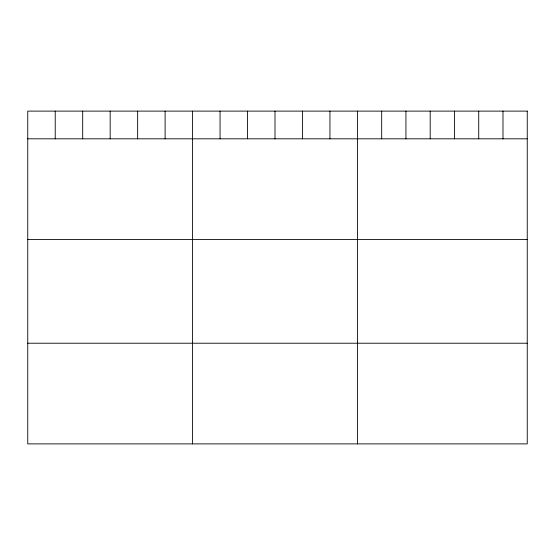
<?xml version="1.0" encoding="UTF-8"?>
<svg xmlns="http://www.w3.org/2000/svg" width="555" height="555" viewBox="0 0 555 555"><rect width="100%" height="100%" fill="white"/><g stroke="black" fill="none" stroke-linecap="round" stroke-linejoin="round"><path stroke-width="0.83" d="M27.75 138.819L527.25 138.819M27.75 239.489L527.25 239.489M27.75 343.219L527.25 343.219M502.99 111.111L502.99 138.819M478.729 111.111L478.729 138.819M454.469 111.111L454.469 138.819M430.201 111.111L430.201 138.819M405.941 111.111L405.941 138.819M381.68 111.111L381.68 138.819M357.42 111.111L357.42 443.889M329.947 111.111L329.947 138.819M302.475 111.111L302.475 138.819M275.002 111.111L275.002 138.819M247.53 111.111L247.53 138.819M220.057 111.111L220.057 138.819M192.585 111.111L192.585 443.889M165.112 111.111L165.112 138.819M137.64 111.111L137.64 138.819M110.168 111.111L110.168 138.819M82.695 111.111L82.695 138.819M55.222 111.111L55.222 138.819M527.25 111.111L27.75 111.111L27.75 443.889L527.25 443.889L527.25 111.111"/></g></svg>
